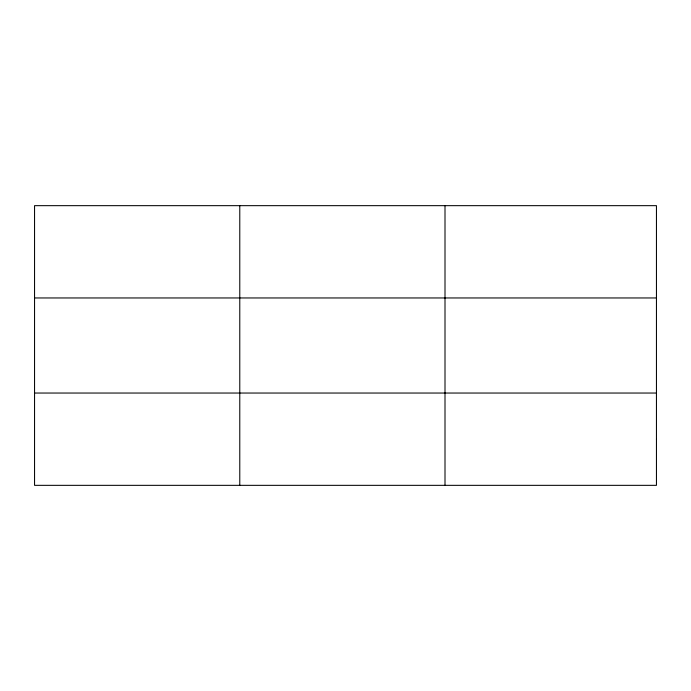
<?xml version="1.0" encoding="UTF-8"?>
<svg xmlns="http://www.w3.org/2000/svg" width="691" height="691" viewBox="0 0 691 691"><rect width="100%" height="100%" fill="white"/><g stroke="black" fill="none" stroke-linecap="round" stroke-linejoin="round"><path stroke-width="1.04" d="M239.777 205.659L239.777 485.341M445.004 205.659L445.004 485.341M34.55 297.959L656.45 297.959M34.55 393.041L656.45 393.041M656.45 439.191L656.45 485.341L34.55 485.341L34.55 205.659L656.45 205.659L656.45 439.191"/></g></svg>
